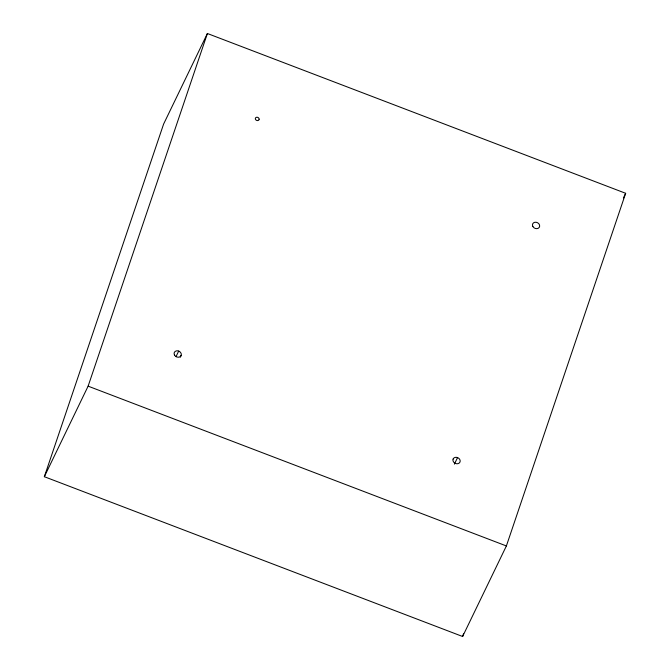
<?xml version="1.0" encoding="UTF-8"?>
<svg xmlns="http://www.w3.org/2000/svg" width="670" height="670" viewBox="0 0 670 670"><rect width="100%" height="100%" fill="white"/><g stroke="black" fill="none" stroke-linecap="round" stroke-linejoin="round"><path stroke-width="1" d="M44.346 476.705L163.614 124.051L207.39 33.5L625.654 193.295L506.386 545.95L462.61 636.5L44.346 476.705L88.122 386.154L207.39 33.5M462.61 636.5L463.615 633.527M175.992 356.675L178.706 351.072M180.289 357.21L181.193 355.343M454.377 464.151L457.543 457.618M623.402 197.96L625.654 193.295M88.122 386.154L506.386 545.95M259.106 119.21L259.03 119.629A1.943 1.608 25.8 0 1 257.163 120.558L256.677 120.424A1.943 1.608 25.8 0 1 255.379 118.322A1.943 1.608 25.8 0 1 257.447 117.292A1.943 1.608 25.8 0 1 259.106 119.21M453.113 459.076L452.937 459.871A3.735 3.099 25.8 0 0 456.019 463.623A3.735 3.099 25.8 0 0 460.072 461.747A3.735 3.099 25.8 0 0 457.702 457.66L456.772 457.384A3.735 3.099 25.8 0 0 453.113 459.076M174.543 355.15A3.735 3.099 25.8 0 0 180.816 356.055A3.735 3.099 25.8 0 0 177.768 350.829A3.735 3.099 25.8 0 0 174.543 355.15M532.901 226.577A3.735 3.099 25.8 0 0 539.174 227.482A3.735 3.099 25.8 0 0 536.126 222.256A3.735 3.099 25.8 0 0 532.901 226.577"/></g></svg>
